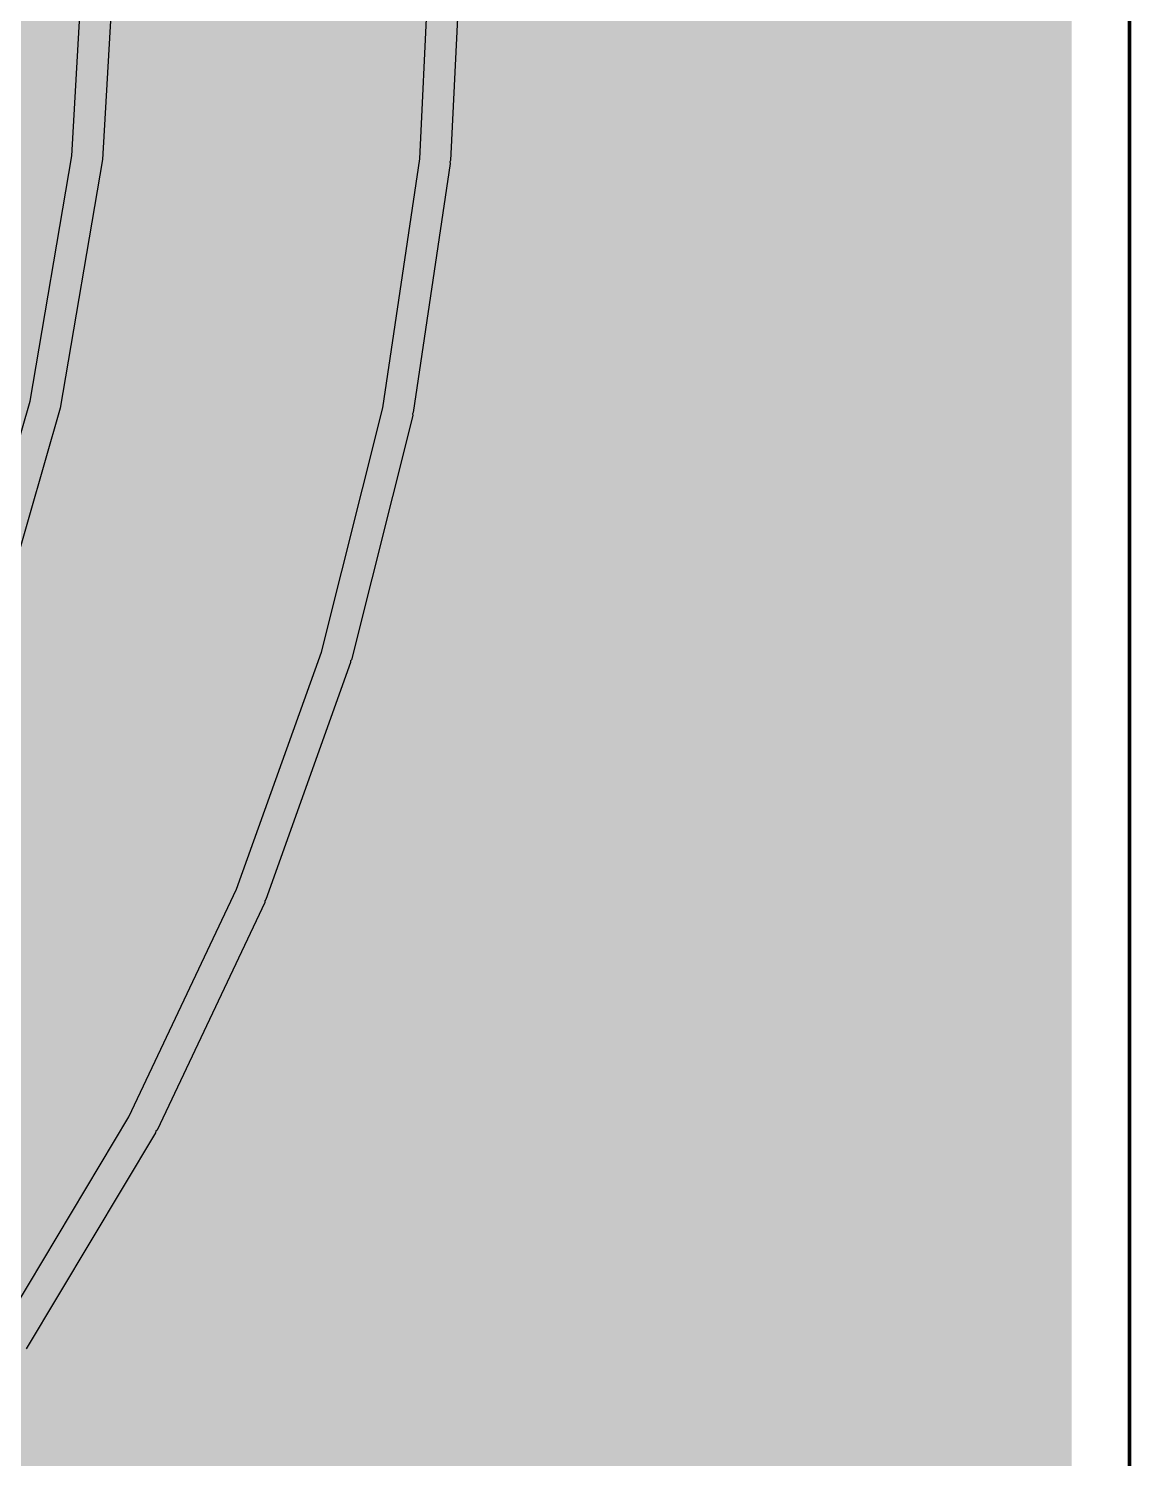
# Model space of a CAD drawing. Header units: inches. Extents: x 0 to 215, y 0 to 215.
# Drawn here: x 0.7523 to 0.907, y 0.3897 to 0.5903 of the extents above; entities that cross this region are included whole.
import ezdxf

# ---------------------------------------------------------------- set-up
doc = ezdxf.new("R2010")
doc.units = ezdxf.units.IN
doc.header["$MEASUREMENT"] = 0
for name, color, linetype in [('BottomLayer', 5, 'Continuous'), ('BottomSolder', 6, 'Continuous'), ('KeepOutLayer', 6, 'Continuous'), ('TopLayer', 1, 'Continuous')]:
    doc.layers.add(name, color=color, linetype=linetype)

# ---------------------------------------------------------------- blocks, each defined once
blk = doc.blocks.new('____73')
at = {"layer": 'BottomLayer'}
for p, q in [((0.31571, -0.07874), (0.31372, -0.11409)), ((0.35819, -0.11402), (0.35968, -0.08369)), ((0.31372, -0.11409), (0.30779, -0.14899)), ((0.353, -0.14896), (0.35819, -0.11402)), ((0.30779, -0.14899), (0.29799, -0.18301)), ((0.34442, -0.18322), (0.353, -0.14896)), ((0.33252, -0.21648), (0.34442, -0.18322)), ((0.31742, -0.24841), (0.33252, -0.21648)), ((0.29926, -0.2787), (0.31742, -0.24841))]:
    blk.add_line(p, q, dxfattribs=at)
at = {"layer": 'BottomSolder'}
for p, q in [((0.3094, -0.1136), (0.31132, -0.07939)), ((0.3094, -0.1136), (0.31132, -0.07939)), ((0.36402, -0.0839), (0.36253, -0.11423)), ((0.36402, -0.0839), (0.36253, -0.11423)), ((0.30355, -0.14802), (0.3094, -0.1136)), ((0.30355, -0.14802), (0.3094, -0.1136)), ((0.36253, -0.11423), (0.36243, -0.11444)), ((0.36253, -0.11423), (0.36243, -0.11444)), ((0.36249, -0.11466), (0.3573, -0.14959)), ((0.36249, -0.11466), (0.3573, -0.14959)), ((0.36243, -0.11444), (0.36249, -0.11466)), ((0.36243, -0.11444), (0.36249, -0.11466)), ((0.29388, -0.18157), (0.30355, -0.14802)), ((0.29388, -0.18157), (0.30355, -0.14802)), ((0.35722, -0.15001), (0.34864, -0.18428)), ((0.35722, -0.15001), (0.34864, -0.18428)), ((0.3573, -0.14959), (0.35719, -0.14979)), ((0.3573, -0.14959), (0.35719, -0.14979)), ((0.35719, -0.14979), (0.35722, -0.15001)), ((0.35719, -0.14979), (0.35722, -0.15001)), ((0.34864, -0.18428), (0.3485, -0.18446)), ((0.34864, -0.18428), (0.3485, -0.18446)), ((0.3485, -0.18446), (0.34851, -0.18468)), ((0.3485, -0.18446), (0.34851, -0.18468)), ((0.34851, -0.18468), (0.33661, -0.21794)), ((0.34851, -0.18468), (0.33661, -0.21794)), ((0.33645, -0.21833), (0.32135, -0.25026)), ((0.33645, -0.21833), (0.32135, -0.25026)), ((0.33646, -0.21811), (0.33645, -0.21833)), ((0.33646, -0.21811), (0.33645, -0.21833)), ((0.33661, -0.21794), (0.33646, -0.21811)), ((0.33661, -0.21794), (0.33646, -0.21811)), ((0.32115, -0.25064), (0.30299, -0.28094)), ((0.32115, -0.25064), (0.30299, -0.28094)), ((0.32118, -0.25042), (0.32115, -0.25064)), ((0.32118, -0.25042), (0.32115, -0.25064)), ((0.32135, -0.25026), (0.32118, -0.25042)), ((0.32135, -0.25026), (0.32118, -0.25042))]:
    blk.add_line(p, q, dxfattribs=at)

msp = doc.modelspace()

# ---------------------------------------------------------------- linework, layer by layer
at = {"layer": 'BottomLayer'}
for points in [[(0.89614, 0.01087, 0.005, 0.005, 0), (0.89614, 1.36763, 0.005, 0.005, 0)], [(0.82978, 0.57092, 0.005, 0.005, 0), (0.83127, 0.60125, 0.005, 0.005, 0)], [(0.83073, 0.59031, 0.005, 0.005, 0), (0.89614, 0.59031, 0.005, 0.005, 0)], [(0.83053, 0.58629, 0.005, 0.005, 0), (0.89614, 0.58629, 0.005, 0.005, 0)], [(0.83034, 0.58228, 0.005, 0.005, 0), (0.89614, 0.58228, 0.005, 0.005, 0)], [(0.83014, 0.57826, 0.005, 0.005, 0), (0.89614, 0.57826, 0.005, 0.005, 0)], [(0.82994, 0.57425, 0.005, 0.005, 0), (0.89614, 0.57425, 0.005, 0.005, 0)], [(0.82961, 0.57023, 0.005, 0.005, 0), (0.89614, 0.57023, 0.005, 0.005, 0)], [(0.82438, 0.53377, 0.005, 0.005, 0), (0.82956, 0.56871, 0.005, 0.005, 0)], [(0.82919, 0.56621, 0.005, 0.005, 0), (0.89614, 0.56621, 0.005, 0.005, 0)], [(0.8286, 0.5622, 0.005, 0.005, 0), (0.89614, 0.5622, 0.005, 0.005, 0)], [(0.828, 0.55818, 0.005, 0.005, 0), (0.89614, 0.55818, 0.005, 0.005, 0)], [(0.8274, 0.55417, 0.005, 0.005, 0), (0.89614, 0.55417, 0.005, 0.005, 0)], [(0.82681, 0.55015, 0.005, 0.005, 0), (0.89614, 0.55015, 0.005, 0.005, 0)], [(0.82621, 0.54614, 0.005, 0.005, 0), (0.89614, 0.54614, 0.005, 0.005, 0)], [(0.82562, 0.54212, 0.005, 0.005, 0), (0.89614, 0.54212, 0.005, 0.005, 0)], [(0.82502, 0.5381, 0.005, 0.005, 0), (0.89614, 0.5381, 0.005, 0.005, 0)], [(0.82443, 0.53409, 0.005, 0.005, 0), (0.89614, 0.53409, 0.005, 0.005, 0)], [(0.81536, 0.49733, 0.005, 0.005, 0), (0.82395, 0.53159, 0.005, 0.005, 0)], [(0.82356, 0.53007, 0.005, 0.005, 0), (0.89614, 0.53007, 0.005, 0.005, 0)], [(0.82256, 0.52606, 0.005, 0.005, 0), (0.89614, 0.52606, 0.005, 0.005, 0)], [(0.82155, 0.52204, 0.005, 0.005, 0), (0.89614, 0.52204, 0.005, 0.005, 0)], [(0.82055, 0.51803, 0.005, 0.005, 0), (0.89614, 0.51803, 0.005, 0.005, 0)], [(0.81954, 0.51401, 0.005, 0.005, 0), (0.89614, 0.51401, 0.005, 0.005, 0)], [(0.81854, 0.50999, 0.005, 0.005, 0), (0.89614, 0.50999, 0.005, 0.005, 0)], [(0.81753, 0.50598, 0.005, 0.005, 0), (0.89614, 0.50598, 0.005, 0.005, 0)], [(0.81652, 0.50196, 0.005, 0.005, 0), (0.89614, 0.50196, 0.005, 0.005, 0)], [(0.81552, 0.49795, 0.005, 0.005, 0), (0.89614, 0.49795, 0.005, 0.005, 0)], [(0.80282, 0.46195, 0.005, 0.005, 0), (0.81472, 0.49521, 0.005, 0.005, 0)], [(0.81426, 0.49393, 0.005, 0.005, 0), (0.89614, 0.49393, 0.005, 0.005, 0)], [(0.81283, 0.48992, 0.005, 0.005, 0), (0.89614, 0.48992, 0.005, 0.005, 0)], [(0.81139, 0.4859, 0.005, 0.005, 0), (0.89614, 0.4859, 0.005, 0.005, 0)], [(0.80995, 0.48188, 0.005, 0.005, 0), (0.89614, 0.48188, 0.005, 0.005, 0)], [(0.80851, 0.47787, 0.005, 0.005, 0), (0.89614, 0.47787, 0.005, 0.005, 0)], [(0.80708, 0.47385, 0.005, 0.005, 0), (0.89614, 0.47385, 0.005, 0.005, 0)], [(0.80564, 0.46984, 0.005, 0.005, 0), (0.89614, 0.46984, 0.005, 0.005, 0)], [(0.8042, 0.46582, 0.005, 0.005, 0), (0.89614, 0.46582, 0.005, 0.005, 0)], [(0.80273, 0.46181, 0.005, 0.005, 0), (0.89614, 0.46181, 0.005, 0.005, 0)], [(0.78687, 0.42797, 0.005, 0.005, 0), (0.80197, 0.4599, 0.005, 0.005, 0)], [(0.80097, 0.45779, 0.005, 0.005, 0), (0.89614, 0.45779, 0.005, 0.005, 0)], [(0.79907, 0.45377, 0.005, 0.005, 0), (0.89614, 0.45377, 0.005, 0.005, 0)], [(0.79717, 0.44976, 0.005, 0.005, 0), (0.89614, 0.44976, 0.005, 0.005, 0)], [(0.79527, 0.44574, 0.005, 0.005, 0), (0.89614, 0.44574, 0.005, 0.005, 0)], [(0.79337, 0.44173, 0.005, 0.005, 0), (0.89614, 0.44173, 0.005, 0.005, 0)], [(0.79148, 0.43771, 0.005, 0.005, 0), (0.89614, 0.43771, 0.005, 0.005, 0)], [(0.78958, 0.4337, 0.005, 0.005, 0), (0.89614, 0.4337, 0.005, 0.005, 0)], [(0.78768, 0.42968, 0.005, 0.005, 0), (0.89614, 0.42968, 0.005, 0.005, 0)], [(0.76766, 0.39572, 0.005, 0.005, 0), (0.78582, 0.42601, 0.005, 0.005, 0)], [(0.78561, 0.42566, 0.005, 0.005, 0), (0.89614, 0.42566, 0.005, 0.005, 0)], [(0.78321, 0.42165, 0.005, 0.005, 0), (0.89614, 0.42165, 0.005, 0.005, 0)], [(0.7808, 0.41763, 0.005, 0.005, 0), (0.89614, 0.41763, 0.005, 0.005, 0)], [(0.77839, 0.41362, 0.005, 0.005, 0), (0.89614, 0.41362, 0.005, 0.005, 0)], [(0.77599, 0.4096, 0.005, 0.005, 0), (0.89614, 0.4096, 0.005, 0.005, 0)], [(0.77358, 0.40559, 0.005, 0.005, 0), (0.89614, 0.40559, 0.005, 0.005, 0)], [(0.77117, 0.40157, 0.005, 0.005, 0), (0.89614, 0.40157, 0.005, 0.005, 0)], [(0.76876, 0.39755, 0.005, 0.005, 0), (0.89614, 0.39755, 0.005, 0.005, 0)], [(0.74539, 0.3655, 0.005, 0.005, 0), (0.76643, 0.39387, 0.005, 0.005, 0)], [(0.76618, 0.39354, 0.005, 0.005, 0), (0.89614, 0.39354, 0.005, 0.005, 0)], [(0.76321, 0.38952, 0.005, 0.005, 0), (0.89614, 0.38952, 0.005, 0.005, 0)]]:
    msp.add_lwpolyline(points, format="xyseb", dxfattribs=at)
for points in [[(0.82948, 0.59031, 0.0025, 0.0025, 1), (0.83198, 0.59031, 0.0025, 0.0025, 1)], [(0.89489, 0.59031, 0.0025, 0.0025, 1), (0.89739, 0.59031, 0.0025, 0.0025, 1)], [(0.82928, 0.58629, 0.0025, 0.0025, 1), (0.83178, 0.58629, 0.0025, 0.0025, 1)], [(0.89489, 0.58629, 0.0025, 0.0025, 1), (0.89739, 0.58629, 0.0025, 0.0025, 1)], [(0.82909, 0.58228, 0.0025, 0.0025, 1), (0.83159, 0.58228, 0.0025, 0.0025, 1)], [(0.89489, 0.58228, 0.0025, 0.0025, 1), (0.89739, 0.58228, 0.0025, 0.0025, 1)], [(0.82889, 0.57826, 0.0025, 0.0025, 1), (0.83139, 0.57826, 0.0025, 0.0025, 1)], [(0.89489, 0.57826, 0.0025, 0.0025, 1), (0.89739, 0.57826, 0.0025, 0.0025, 1)], [(0.82869, 0.57425, 0.0025, 0.0025, 1), (0.83119, 0.57425, 0.0025, 0.0025, 1)], [(0.89489, 0.57425, 0.0025, 0.0025, 1), (0.89739, 0.57425, 0.0025, 0.0025, 1)], [(0.82836, 0.57023, 0.0025, 0.0025, 1), (0.83086, 0.57023, 0.0025, 0.0025, 1)], [(0.82853, 0.57092, 0.0025, 0.0025, 1), (0.83103, 0.57092, 0.0025, 0.0025, 1)], [(0.89489, 0.57023, 0.0025, 0.0025, 1), (0.89739, 0.57023, 0.0025, 0.0025, 1)], [(0.82831, 0.56871, 0.0025, 0.0025, 1), (0.83081, 0.56871, 0.0025, 0.0025, 1)], [(0.82794, 0.56621, 0.0025, 0.0025, 1), (0.83044, 0.56621, 0.0025, 0.0025, 1)], [(0.89489, 0.56621, 0.0025, 0.0025, 1), (0.89739, 0.56621, 0.0025, 0.0025, 1)], [(0.82735, 0.5622, 0.0025, 0.0025, 1), (0.82985, 0.5622, 0.0025, 0.0025, 1)], [(0.89489, 0.5622, 0.0025, 0.0025, 1), (0.89739, 0.5622, 0.0025, 0.0025, 1)], [(0.82675, 0.55818, 0.0025, 0.0025, 1), (0.82925, 0.55818, 0.0025, 0.0025, 1)], [(0.89489, 0.55818, 0.0025, 0.0025, 1), (0.89739, 0.55818, 0.0025, 0.0025, 1)], [(0.82615, 0.55417, 0.0025, 0.0025, 1), (0.82865, 0.55417, 0.0025, 0.0025, 1)], [(0.89489, 0.55417, 0.0025, 0.0025, 1), (0.89739, 0.55417, 0.0025, 0.0025, 1)], [(0.82556, 0.55015, 0.0025, 0.0025, 1), (0.82806, 0.55015, 0.0025, 0.0025, 1)], [(0.89489, 0.55015, 0.0025, 0.0025, 1), (0.89739, 0.55015, 0.0025, 0.0025, 1)], [(0.82496, 0.54614, 0.0025, 0.0025, 1), (0.82746, 0.54614, 0.0025, 0.0025, 1)], [(0.89489, 0.54614, 0.0025, 0.0025, 1), (0.89739, 0.54614, 0.0025, 0.0025, 1)], [(0.82437, 0.54212, 0.0025, 0.0025, 1), (0.82687, 0.54212, 0.0025, 0.0025, 1)], [(0.89489, 0.54212, 0.0025, 0.0025, 1), (0.89739, 0.54212, 0.0025, 0.0025, 1)], [(0.82377, 0.5381, 0.0025, 0.0025, 1), (0.82627, 0.5381, 0.0025, 0.0025, 1)], [(0.89489, 0.5381, 0.0025, 0.0025, 1), (0.89739, 0.5381, 0.0025, 0.0025, 1)], [(0.82313, 0.53377, 0.0025, 0.0025, 1), (0.82563, 0.53377, 0.0025, 0.0025, 1)], [(0.82318, 0.53409, 0.0025, 0.0025, 1), (0.82568, 0.53409, 0.0025, 0.0025, 1)], [(0.89489, 0.53409, 0.0025, 0.0025, 1), (0.89739, 0.53409, 0.0025, 0.0025, 1)], [(0.8227, 0.53159, 0.0025, 0.0025, 1), (0.8252, 0.53159, 0.0025, 0.0025, 1)], [(0.82231, 0.53007, 0.0025, 0.0025, 1), (0.82481, 0.53007, 0.0025, 0.0025, 1)], [(0.89489, 0.53007, 0.0025, 0.0025, 1), (0.89739, 0.53007, 0.0025, 0.0025, 1)], [(0.82131, 0.52606, 0.0025, 0.0025, 1), (0.82381, 0.52606, 0.0025, 0.0025, 1)], [(0.89489, 0.52606, 0.0025, 0.0025, 1), (0.89739, 0.52606, 0.0025, 0.0025, 1)], [(0.8203, 0.52204, 0.0025, 0.0025, 1), (0.8228, 0.52204, 0.0025, 0.0025, 1)], [(0.89489, 0.52204, 0.0025, 0.0025, 1), (0.89739, 0.52204, 0.0025, 0.0025, 1)], [(0.8193, 0.51803, 0.0025, 0.0025, 1), (0.8218, 0.51803, 0.0025, 0.0025, 1)], [(0.89489, 0.51803, 0.0025, 0.0025, 1), (0.89739, 0.51803, 0.0025, 0.0025, 1)], [(0.81829, 0.51401, 0.0025, 0.0025, 1), (0.82079, 0.51401, 0.0025, 0.0025, 1)], [(0.89489, 0.51401, 0.0025, 0.0025, 1), (0.89739, 0.51401, 0.0025, 0.0025, 1)], [(0.81729, 0.50999, 0.0025, 0.0025, 1), (0.81979, 0.50999, 0.0025, 0.0025, 1)], [(0.89489, 0.50999, 0.0025, 0.0025, 1), (0.89739, 0.50999, 0.0025, 0.0025, 1)], [(0.81628, 0.50598, 0.0025, 0.0025, 1), (0.81878, 0.50598, 0.0025, 0.0025, 1)], [(0.89489, 0.50598, 0.0025, 0.0025, 1), (0.89739, 0.50598, 0.0025, 0.0025, 1)], [(0.81527, 0.50196, 0.0025, 0.0025, 1), (0.81777, 0.50196, 0.0025, 0.0025, 1)], [(0.89489, 0.50196, 0.0025, 0.0025, 1), (0.89739, 0.50196, 0.0025, 0.0025, 1)], [(0.81411, 0.49733, 0.0025, 0.0025, 1), (0.81661, 0.49733, 0.0025, 0.0025, 1)], [(0.81427, 0.49795, 0.0025, 0.0025, 1), (0.81677, 0.49795, 0.0025, 0.0025, 1)], [(0.89489, 0.49795, 0.0025, 0.0025, 1), (0.89739, 0.49795, 0.0025, 0.0025, 1)], [(0.81347, 0.49521, 0.0025, 0.0025, 1), (0.81597, 0.49521, 0.0025, 0.0025, 1)], [(0.81301, 0.49393, 0.0025, 0.0025, 1), (0.81551, 0.49393, 0.0025, 0.0025, 1)], [(0.89489, 0.49393, 0.0025, 0.0025, 1), (0.89739, 0.49393, 0.0025, 0.0025, 1)], [(0.81158, 0.48992, 0.0025, 0.0025, 1), (0.81408, 0.48992, 0.0025, 0.0025, 1)], [(0.89489, 0.48992, 0.0025, 0.0025, 1), (0.89739, 0.48992, 0.0025, 0.0025, 1)], [(0.81014, 0.4859, 0.0025, 0.0025, 1), (0.81264, 0.4859, 0.0025, 0.0025, 1)], [(0.89489, 0.4859, 0.0025, 0.0025, 1), (0.89739, 0.4859, 0.0025, 0.0025, 1)], [(0.8087, 0.48188, 0.0025, 0.0025, 1), (0.8112, 0.48188, 0.0025, 0.0025, 1)], [(0.89489, 0.48188, 0.0025, 0.0025, 1), (0.89739, 0.48188, 0.0025, 0.0025, 1)], [(0.80727, 0.47787, 0.0025, 0.0025, 1), (0.80976, 0.47787, 0.0025, 0.0025, 1)], [(0.89489, 0.47787, 0.0025, 0.0025, 1), (0.89739, 0.47787, 0.0025, 0.0025, 1)], [(0.80583, 0.47385, 0.0025, 0.0025, 1), (0.80833, 0.47385, 0.0025, 0.0025, 1)], [(0.89489, 0.47385, 0.0025, 0.0025, 1), (0.89739, 0.47385, 0.0025, 0.0025, 1)], [(0.80439, 0.46984, 0.0025, 0.0025, 1), (0.80689, 0.46984, 0.0025, 0.0025, 1)], [(0.89489, 0.46984, 0.0025, 0.0025, 1), (0.89739, 0.46984, 0.0025, 0.0025, 1)], [(0.80295, 0.46582, 0.0025, 0.0025, 1), (0.80545, 0.46582, 0.0025, 0.0025, 1)], [(0.89489, 0.46582, 0.0025, 0.0025, 1), (0.89739, 0.46582, 0.0025, 0.0025, 1)], [(0.80148, 0.46181, 0.0025, 0.0025, 1), (0.80398, 0.46181, 0.0025, 0.0025, 1)], [(0.80157, 0.46195, 0.0025, 0.0025, 1), (0.80407, 0.46195, 0.0025, 0.0025, 1)], [(0.89489, 0.46181, 0.0025, 0.0025, 1), (0.89739, 0.46181, 0.0025, 0.0025, 1)], [(0.80072, 0.4599, 0.0025, 0.0025, 1), (0.80322, 0.4599, 0.0025, 0.0025, 1)], [(0.79972, 0.45779, 0.0025, 0.0025, 1), (0.80222, 0.45779, 0.0025, 0.0025, 1)], [(0.89489, 0.45779, 0.0025, 0.0025, 1), (0.89739, 0.45779, 0.0025, 0.0025, 1)], [(0.79782, 0.45377, 0.0025, 0.0025, 1), (0.80032, 0.45377, 0.0025, 0.0025, 1)], [(0.89489, 0.45377, 0.0025, 0.0025, 1), (0.89739, 0.45377, 0.0025, 0.0025, 1)], [(0.79592, 0.44976, 0.0025, 0.0025, 1), (0.79842, 0.44976, 0.0025, 0.0025, 1)], [(0.89489, 0.44976, 0.0025, 0.0025, 1), (0.89739, 0.44976, 0.0025, 0.0025, 1)], [(0.79402, 0.44574, 0.0025, 0.0025, 1), (0.79652, 0.44574, 0.0025, 0.0025, 1)], [(0.89489, 0.44574, 0.0025, 0.0025, 1), (0.89739, 0.44574, 0.0025, 0.0025, 1)], [(0.79212, 0.44173, 0.0025, 0.0025, 1), (0.79462, 0.44173, 0.0025, 0.0025, 1)], [(0.89489, 0.44173, 0.0025, 0.0025, 1), (0.89739, 0.44173, 0.0025, 0.0025, 1)], [(0.79023, 0.43771, 0.0025, 0.0025, 1), (0.79273, 0.43771, 0.0025, 0.0025, 1)], [(0.89489, 0.43771, 0.0025, 0.0025, 1), (0.89739, 0.43771, 0.0025, 0.0025, 1)], [(0.78833, 0.4337, 0.0025, 0.0025, 1), (0.79083, 0.4337, 0.0025, 0.0025, 1)], [(0.89489, 0.4337, 0.0025, 0.0025, 1), (0.89739, 0.4337, 0.0025, 0.0025, 1)], [(0.78643, 0.42968, 0.0025, 0.0025, 1), (0.78893, 0.42968, 0.0025, 0.0025, 1)], [(0.89489, 0.42968, 0.0025, 0.0025, 1), (0.89739, 0.42968, 0.0025, 0.0025, 1)], [(0.78562, 0.42797, 0.0025, 0.0025, 1), (0.78812, 0.42797, 0.0025, 0.0025, 1)], [(0.78436, 0.42566, 0.0025, 0.0025, 1), (0.78686, 0.42566, 0.0025, 0.0025, 1)], [(0.78457, 0.42601, 0.0025, 0.0025, 1), (0.78707, 0.42601, 0.0025, 0.0025, 1)], [(0.89489, 0.42566, 0.0025, 0.0025, 1), (0.89739, 0.42566, 0.0025, 0.0025, 1)], [(0.78196, 0.42165, 0.0025, 0.0025, 1), (0.78446, 0.42165, 0.0025, 0.0025, 1)], [(0.89489, 0.42165, 0.0025, 0.0025, 1), (0.89739, 0.42165, 0.0025, 0.0025, 1)], [(0.77955, 0.41763, 0.0025, 0.0025, 1), (0.78205, 0.41763, 0.0025, 0.0025, 1)], [(0.89489, 0.41763, 0.0025, 0.0025, 1), (0.89739, 0.41763, 0.0025, 0.0025, 1)], [(0.77714, 0.41362, 0.0025, 0.0025, 1), (0.77964, 0.41362, 0.0025, 0.0025, 1)], [(0.89489, 0.41362, 0.0025, 0.0025, 1), (0.89739, 0.41362, 0.0025, 0.0025, 1)], [(0.77474, 0.4096, 0.0025, 0.0025, 1), (0.77724, 0.4096, 0.0025, 0.0025, 1)], [(0.89489, 0.4096, 0.0025, 0.0025, 1), (0.89739, 0.4096, 0.0025, 0.0025, 1)], [(0.77233, 0.40559, 0.0025, 0.0025, 1), (0.77483, 0.40559, 0.0025, 0.0025, 1)], [(0.89489, 0.40559, 0.0025, 0.0025, 1), (0.89739, 0.40559, 0.0025, 0.0025, 1)], [(0.76992, 0.40157, 0.0025, 0.0025, 1), (0.77242, 0.40157, 0.0025, 0.0025, 1)], [(0.89489, 0.40157, 0.0025, 0.0025, 1), (0.89739, 0.40157, 0.0025, 0.0025, 1)], [(0.76751, 0.39755, 0.0025, 0.0025, 1), (0.77001, 0.39755, 0.0025, 0.0025, 1)], [(0.89489, 0.39755, 0.0025, 0.0025, 1), (0.89739, 0.39755, 0.0025, 0.0025, 1)], [(0.76641, 0.39572, 0.0025, 0.0025, 1), (0.76891, 0.39572, 0.0025, 0.0025, 1)], [(0.76493, 0.39354, 0.0025, 0.0025, 1), (0.76743, 0.39354, 0.0025, 0.0025, 1)], [(0.76518, 0.39387, 0.0025, 0.0025, 1), (0.76768, 0.39387, 0.0025, 0.0025, 1)], [(0.89489, 0.39354, 0.0025, 0.0025, 1), (0.89739, 0.39354, 0.0025, 0.0025, 1)], [(0.76196, 0.38952, 0.0025, 0.0025, 1), (0.76446, 0.38952, 0.0025, 0.0025, 1)], [(0.89489, 0.38952, 0.0025, 0.0025, 1), (0.89739, 0.38952, 0.0025, 0.0025, 1)]]:
    msp.add_lwpolyline(points, format="xyseb", close=True, dxfattribs=at)
at = {"layer": 'KeepOutLayer'}
msp.add_lwpolyline([(0.90676, 0.0003, 0.0005, 0.0005, 0), (0.90676, 1.37825, 0.0005, 0.0005, 0)], format="xyseb", dxfattribs=at)
at = {"layer": 'TopLayer'}
for points in [[(0.89614, 0.01087, 0.005, 0.005, 0), (0.89614, 1.36763, 0.005, 0.005, 0)], [(0.73599, 0.59031, 0.005, 0.005, 0), (0.89614, 0.59031, 0.005, 0.005, 0)], [(0.73599, 0.58629, 0.005, 0.005, 0), (0.89614, 0.58629, 0.005, 0.005, 0)], [(0.61982, 0.58228, 0.005, 0.005, 0), (0.89614, 0.58228, 0.005, 0.005, 0)], [(0.61757, 0.57826, 0.005, 0.005, 0), (0.89614, 0.57826, 0.005, 0.005, 0)], [(0.61418, 0.57425, 0.005, 0.005, 0), (0.89614, 0.57425, 0.005, 0.005, 0)], [(0.6088, 0.57023, 0.005, 0.005, 0), (0.89614, 0.57023, 0.005, 0.005, 0)], [(0.60498, 0.56621, 0.005, 0.005, 0), (0.89614, 0.56621, 0.005, 0.005, 0)], [(0.61071, 0.5622, 0.005, 0.005, 0), (0.89614, 0.5622, 0.005, 0.005, 0)], [(0.61426, 0.55818, 0.005, 0.005, 0), (0.89614, 0.55818, 0.005, 0.005, 0)], [(0.61662, 0.55417, 0.005, 0.005, 0), (0.89614, 0.55417, 0.005, 0.005, 0)], [(0.61812, 0.55015, 0.005, 0.005, 0), (0.89614, 0.55015, 0.005, 0.005, 0)], [(0.61893, 0.54614, 0.005, 0.005, 0), (0.89614, 0.54614, 0.005, 0.005, 0)], [(0.61911, 0.54212, 0.005, 0.005, 0), (0.89614, 0.54212, 0.005, 0.005, 0)], [(0.61866, 0.5381, 0.005, 0.005, 0), (0.89614, 0.5381, 0.005, 0.005, 0)], [(0.61755, 0.53409, 0.005, 0.005, 0), (0.89614, 0.53409, 0.005, 0.005, 0)], [(0.6157, 0.53007, 0.005, 0.005, 0), (0.89614, 0.53007, 0.005, 0.005, 0)], [(0.61288, 0.52606, 0.005, 0.005, 0), (0.89614, 0.52606, 0.005, 0.005, 0)], [(0.60859, 0.52204, 0.005, 0.005, 0), (0.89614, 0.52204, 0.005, 0.005, 0)], [(0.60066, 0.51803, 0.005, 0.005, 0), (0.89614, 0.51803, 0.005, 0.005, 0)], [(0.57665, 0.51401, 0.005, 0.005, 0), (0.89614, 0.51401, 0.005, 0.005, 0)], [(0.57852, 0.50999, 0.005, 0.005, 0), (0.89614, 0.50999, 0.005, 0.005, 0)], [(0.58467, 0.50598, 0.005, 0.005, 0), (0.89614, 0.50598, 0.005, 0.005, 0)], [(0.59861, 0.50196, 0.005, 0.005, 0), (0.89614, 0.50196, 0.005, 0.005, 0)], [(0.60248, 0.49795, 0.005, 0.005, 0), (0.89614, 0.49795, 0.005, 0.005, 0)], [(0.60461, 0.49393, 0.005, 0.005, 0), (0.89614, 0.49393, 0.005, 0.005, 0)], [(0.60564, 0.48992, 0.005, 0.005, 0), (0.89614, 0.48992, 0.005, 0.005, 0)], [(0.60574, 0.4859, 0.005, 0.005, 0), (0.89614, 0.4859, 0.005, 0.005, 0)], [(0.60494, 0.48188, 0.005, 0.005, 0), (0.89614, 0.48188, 0.005, 0.005, 0)], [(0.6031, 0.47787, 0.005, 0.005, 0), (0.89614, 0.47787, 0.005, 0.005, 0)], [(0.59974, 0.47385, 0.005, 0.005, 0), (0.89614, 0.47385, 0.005, 0.005, 0)], [(0.59237, 0.46984, 0.005, 0.005, 0), (0.89614, 0.46984, 0.005, 0.005, 0)], [(0.57931, 0.46582, 0.005, 0.005, 0), (0.89614, 0.46582, 0.005, 0.005, 0)], [(0.57868, 0.46181, 0.005, 0.005, 0), (0.89614, 0.46181, 0.005, 0.005, 0)], [(0.57672, 0.45779, 0.005, 0.005, 0), (0.89614, 0.45779, 0.005, 0.005, 0)], [(0.57244, 0.45377, 0.005, 0.005, 0), (0.89614, 0.45377, 0.005, 0.005, 0)], [(0.56986, 0.44976, 0.005, 0.005, 0), (0.89614, 0.44976, 0.005, 0.005, 0)], [(0.57025, 0.44574, 0.005, 0.005, 0), (0.89614, 0.44574, 0.005, 0.005, 0)], [(0.56974, 0.44173, 0.005, 0.005, 0), (0.89614, 0.44173, 0.005, 0.005, 0)], [(0.56826, 0.43771, 0.005, 0.005, 0), (0.89614, 0.43771, 0.005, 0.005, 0)], [(0.56548, 0.4337, 0.005, 0.005, 0), (0.89614, 0.4337, 0.005, 0.005, 0)], [(0.56016, 0.42968, 0.005, 0.005, 0), (0.89614, 0.42968, 0.005, 0.005, 0)], [(0.45533, 0.42566, 0.005, 0.005, 0), (0.89614, 0.42566, 0.005, 0.005, 0)], [(0.45533, 0.42165, 0.005, 0.005, 0), (0.89614, 0.42165, 0.005, 0.005, 0)], [(0.50958, 0.41763, 0.005, 0.005, 0), (0.89614, 0.41763, 0.005, 0.005, 0)], [(0.51269, 0.41362, 0.005, 0.005, 0), (0.89614, 0.41362, 0.005, 0.005, 0)], [(0.51407, 0.4096, 0.005, 0.005, 0), (0.89614, 0.4096, 0.005, 0.005, 0)], [(0.51424, 0.40559, 0.005, 0.005, 0), (0.89614, 0.40559, 0.005, 0.005, 0)], [(0.51324, 0.40157, 0.005, 0.005, 0), (0.89614, 0.40157, 0.005, 0.005, 0)], [(0.51075, 0.39755, 0.005, 0.005, 0), (0.89614, 0.39755, 0.005, 0.005, 0)], [(0.50486, 0.39354, 0.005, 0.005, 0), (0.89614, 0.39354, 0.005, 0.005, 0)], [(0.47901, 0.38952, 0.005, 0.005, 0), (0.89614, 0.38952, 0.005, 0.005, 0)]]:
    msp.add_lwpolyline(points, format="xyseb", dxfattribs=at)
for points in [[(0.89489, 0.59031, 0.0025, 0.0025, 1), (0.89739, 0.59031, 0.0025, 0.0025, 1)], [(0.89489, 0.58629, 0.0025, 0.0025, 1), (0.89739, 0.58629, 0.0025, 0.0025, 1)], [(0.89489, 0.58228, 0.0025, 0.0025, 1), (0.89739, 0.58228, 0.0025, 0.0025, 1)], [(0.89489, 0.57826, 0.0025, 0.0025, 1), (0.89739, 0.57826, 0.0025, 0.0025, 1)], [(0.89489, 0.57425, 0.0025, 0.0025, 1), (0.89739, 0.57425, 0.0025, 0.0025, 1)], [(0.89489, 0.57023, 0.0025, 0.0025, 1), (0.89739, 0.57023, 0.0025, 0.0025, 1)], [(0.89489, 0.56621, 0.0025, 0.0025, 1), (0.89739, 0.56621, 0.0025, 0.0025, 1)], [(0.89489, 0.5622, 0.0025, 0.0025, 1), (0.89739, 0.5622, 0.0025, 0.0025, 1)], [(0.89489, 0.55818, 0.0025, 0.0025, 1), (0.89739, 0.55818, 0.0025, 0.0025, 1)], [(0.89489, 0.55417, 0.0025, 0.0025, 1), (0.89739, 0.55417, 0.0025, 0.0025, 1)], [(0.89489, 0.55015, 0.0025, 0.0025, 1), (0.89739, 0.55015, 0.0025, 0.0025, 1)], [(0.89489, 0.54614, 0.0025, 0.0025, 1), (0.89739, 0.54614, 0.0025, 0.0025, 1)], [(0.89489, 0.54212, 0.0025, 0.0025, 1), (0.89739, 0.54212, 0.0025, 0.0025, 1)], [(0.89489, 0.5381, 0.0025, 0.0025, 1), (0.89739, 0.5381, 0.0025, 0.0025, 1)], [(0.89489, 0.53409, 0.0025, 0.0025, 1), (0.89739, 0.53409, 0.0025, 0.0025, 1)], [(0.89489, 0.53007, 0.0025, 0.0025, 1), (0.89739, 0.53007, 0.0025, 0.0025, 1)], [(0.89489, 0.52606, 0.0025, 0.0025, 1), (0.89739, 0.52606, 0.0025, 0.0025, 1)], [(0.89489, 0.52204, 0.0025, 0.0025, 1), (0.89739, 0.52204, 0.0025, 0.0025, 1)], [(0.89489, 0.51803, 0.0025, 0.0025, 1), (0.89739, 0.51803, 0.0025, 0.0025, 1)], [(0.89489, 0.51401, 0.0025, 0.0025, 1), (0.89739, 0.51401, 0.0025, 0.0025, 1)], [(0.89489, 0.50999, 0.0025, 0.0025, 1), (0.89739, 0.50999, 0.0025, 0.0025, 1)], [(0.89489, 0.50598, 0.0025, 0.0025, 1), (0.89739, 0.50598, 0.0025, 0.0025, 1)], [(0.89489, 0.50196, 0.0025, 0.0025, 1), (0.89739, 0.50196, 0.0025, 0.0025, 1)], [(0.89489, 0.49795, 0.0025, 0.0025, 1), (0.89739, 0.49795, 0.0025, 0.0025, 1)], [(0.89489, 0.49393, 0.0025, 0.0025, 1), (0.89739, 0.49393, 0.0025, 0.0025, 1)], [(0.89489, 0.48992, 0.0025, 0.0025, 1), (0.89739, 0.48992, 0.0025, 0.0025, 1)], [(0.89489, 0.4859, 0.0025, 0.0025, 1), (0.89739, 0.4859, 0.0025, 0.0025, 1)], [(0.89489, 0.48188, 0.0025, 0.0025, 1), (0.89739, 0.48188, 0.0025, 0.0025, 1)], [(0.89489, 0.47787, 0.0025, 0.0025, 1), (0.89739, 0.47787, 0.0025, 0.0025, 1)], [(0.89489, 0.47385, 0.0025, 0.0025, 1), (0.89739, 0.47385, 0.0025, 0.0025, 1)], [(0.89489, 0.46984, 0.0025, 0.0025, 1), (0.89739, 0.46984, 0.0025, 0.0025, 1)], [(0.89489, 0.46582, 0.0025, 0.0025, 1), (0.89739, 0.46582, 0.0025, 0.0025, 1)], [(0.89489, 0.46181, 0.0025, 0.0025, 1), (0.89739, 0.46181, 0.0025, 0.0025, 1)], [(0.89489, 0.45779, 0.0025, 0.0025, 1), (0.89739, 0.45779, 0.0025, 0.0025, 1)], [(0.89489, 0.45377, 0.0025, 0.0025, 1), (0.89739, 0.45377, 0.0025, 0.0025, 1)], [(0.89489, 0.44976, 0.0025, 0.0025, 1), (0.89739, 0.44976, 0.0025, 0.0025, 1)], [(0.89489, 0.44574, 0.0025, 0.0025, 1), (0.89739, 0.44574, 0.0025, 0.0025, 1)], [(0.89489, 0.44173, 0.0025, 0.0025, 1), (0.89739, 0.44173, 0.0025, 0.0025, 1)], [(0.89489, 0.43771, 0.0025, 0.0025, 1), (0.89739, 0.43771, 0.0025, 0.0025, 1)], [(0.89489, 0.4337, 0.0025, 0.0025, 1), (0.89739, 0.4337, 0.0025, 0.0025, 1)], [(0.89489, 0.42968, 0.0025, 0.0025, 1), (0.89739, 0.42968, 0.0025, 0.0025, 1)], [(0.89489, 0.42566, 0.0025, 0.0025, 1), (0.89739, 0.42566, 0.0025, 0.0025, 1)], [(0.89489, 0.42165, 0.0025, 0.0025, 1), (0.89739, 0.42165, 0.0025, 0.0025, 1)], [(0.89489, 0.41763, 0.0025, 0.0025, 1), (0.89739, 0.41763, 0.0025, 0.0025, 1)], [(0.89489, 0.41362, 0.0025, 0.0025, 1), (0.89739, 0.41362, 0.0025, 0.0025, 1)], [(0.89489, 0.4096, 0.0025, 0.0025, 1), (0.89739, 0.4096, 0.0025, 0.0025, 1)], [(0.89489, 0.40559, 0.0025, 0.0025, 1), (0.89739, 0.40559, 0.0025, 0.0025, 1)], [(0.89489, 0.40157, 0.0025, 0.0025, 1), (0.89739, 0.40157, 0.0025, 0.0025, 1)], [(0.89489, 0.39755, 0.0025, 0.0025, 1), (0.89739, 0.39755, 0.0025, 0.0025, 1)], [(0.89489, 0.39354, 0.0025, 0.0025, 1), (0.89739, 0.39354, 0.0025, 0.0025, 1)], [(0.89489, 0.38952, 0.0025, 0.0025, 1), (0.89739, 0.38952, 0.0025, 0.0025, 1)]]:
    msp.add_lwpolyline(points, format="xyseb", close=True, dxfattribs=at)

# ---------------------------------------------------------------- block references
msp.add_blockref('____73', (0.449, 0.68605))

doc.saveas('drawing.dxf')
